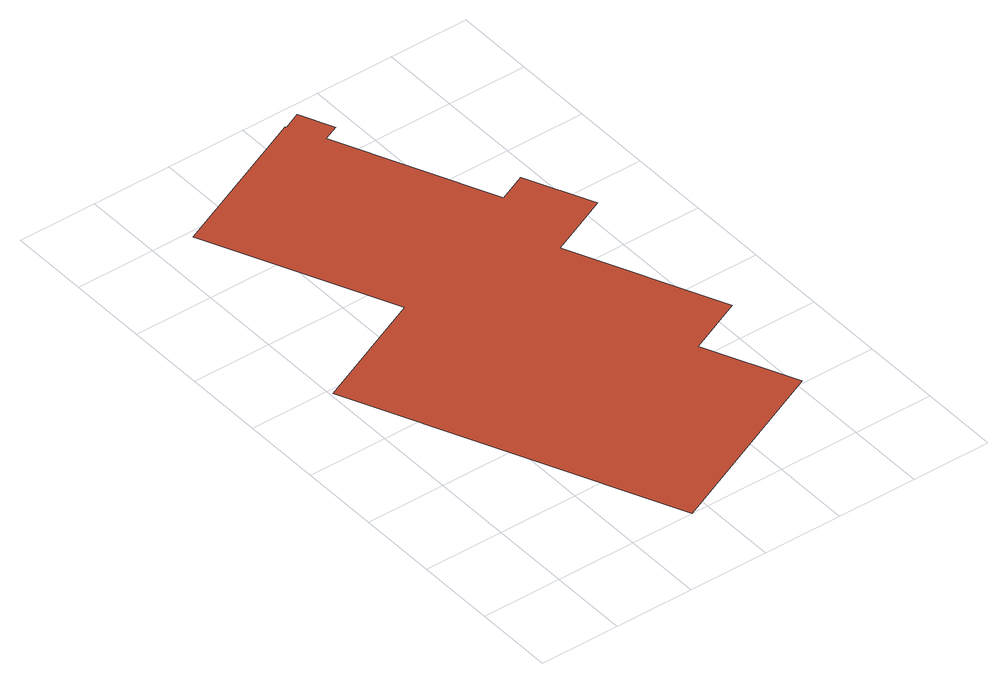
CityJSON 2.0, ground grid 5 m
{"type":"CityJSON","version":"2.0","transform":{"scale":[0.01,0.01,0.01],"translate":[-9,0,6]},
"CityObjects":{
"building1":{"type":"Building","attributes":{"AboveGround":"False","IsExternal":"False","IsLandmarked":"False","NumberOfStoreys":"3","Reference":"Project Information"},"geometry":[{"type":"MultiSurface","lod":"0.2","boundaries":[[[0,1,2,3,4,5,6,7,8,9,10,11,12,13,14,15]]],"semantics":{"surfaces":[{"type":"RoofSurface"}],"values":[0]}}]}
},
"vertices":[
[900,0,45],[2044,514,45],[1788,1085,45],[2143,1244,45],[1720,2187,45],[2107,2360,45],[1918,2780,45],[1742,2701,45],[1306,3672,45],[1403,3715,45],[1308,3926,45],[1199,3877,45],[1195,3886,45],[242,3458,45],[762,2299,45],[18,1965,45]
]}
